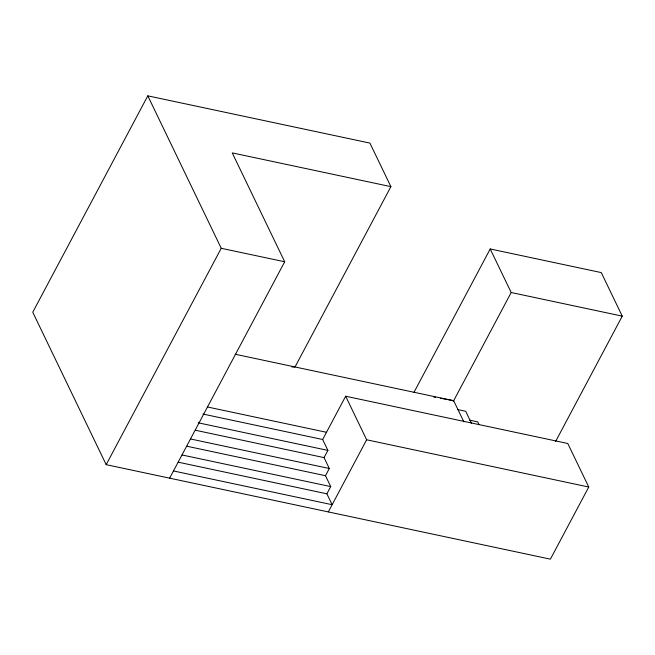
<?xml version="1.0" encoding="UTF-8"?>
<svg xmlns="http://www.w3.org/2000/svg" width="655" height="655" viewBox="0 0 655 655"><rect width="100%" height="100%" fill="white"/><g stroke="black" fill="none" stroke-linecap="round" stroke-linejoin="round"><path stroke-width="0.98" d="M291.95 367.005L295.02 366.964L390.896 186.642L369.911 143.085L147.801 95.843L32.75 312.23L106.184 464.665L550.405 559.157L588.755 487.025L567.779 443.476L345.668 396.226L322.653 439.505L327.901 450.394L324.061 457.608L329.309 468.497L325.478 475.71L330.718 486.6L326.886 493.813L332.126 504.702L173.477 470.953M106.184 464.665L221.234 248.286L147.801 95.843M169.645 478.166L284.696 261.779L232.247 152.893L390.896 186.642M328.294 511.915L366.644 439.783L345.668 396.226M413.993 392.32L490.21 248.965L601.265 272.586L622.25 316.136L555.612 441.462M453.186 401.613L511.195 292.515L490.21 248.965M433.585 396.963L435.6 397.339M440.618 398.273L453.669 400.704L463.863 421.869M511.195 292.515L622.25 316.136M221.234 248.286L284.696 261.779M235.153 354.232L453.669 400.704M457.886 409.637L465.697 411.299L471.461 423.261M469.799 420.199L477.724 421.885L479.059 424.645M366.644 439.783L588.755 487.025M207.75 407.042L326.493 432.292M202.919 414.042L322.653 439.505M198.187 422.802L327.901 450.394M195.346 430.229L324.061 457.608M190.613 438.997L329.309 468.497M186.781 446.211L325.478 475.71M182.049 454.971L330.718 486.6M178.209 462.184L326.886 493.813"/></g></svg>
